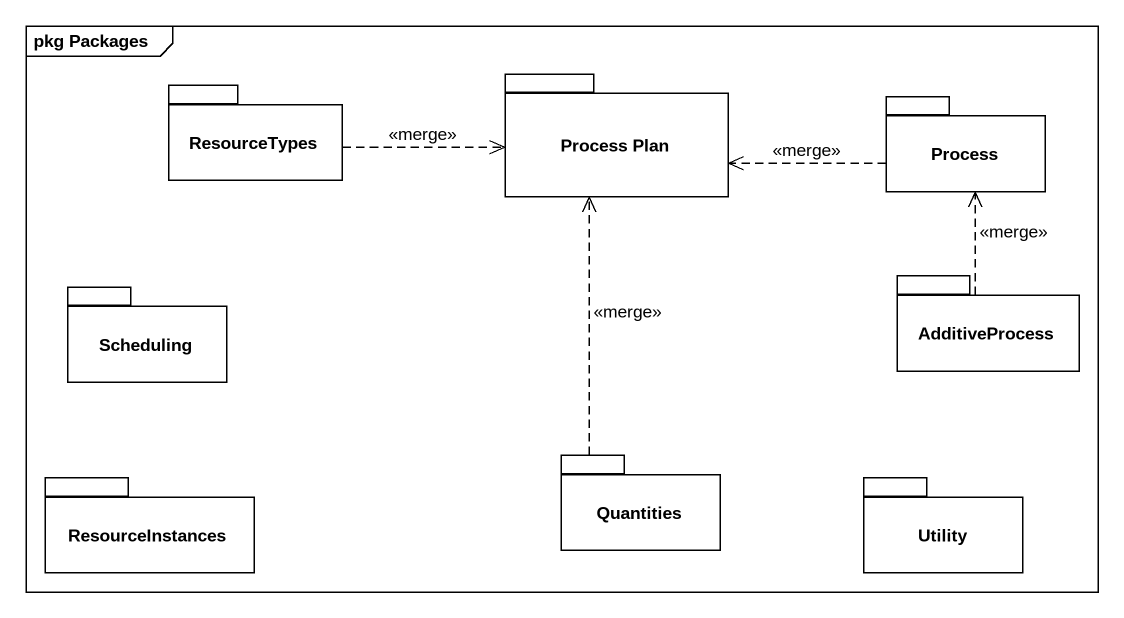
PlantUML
@startuml
mainframe pkg Packages
package "Process Plan" as Process_Plan {
}
package ResourceTypes {
}
package "Process" as Process_ {
}
package Scheduling {
}
package AdditiveProcess {
}
package ResourceInstances {
}
package Quantities {
}
package Utility {
}
ResourceTypes .right.> Process_Plan : <<merge>>
Process_ .left.> Process_Plan : <<merge>>
AdditiveProcess .up.> Process_ : <<merge>>
Quantities .up.> Process_Plan : <<merge>>
@enduml
